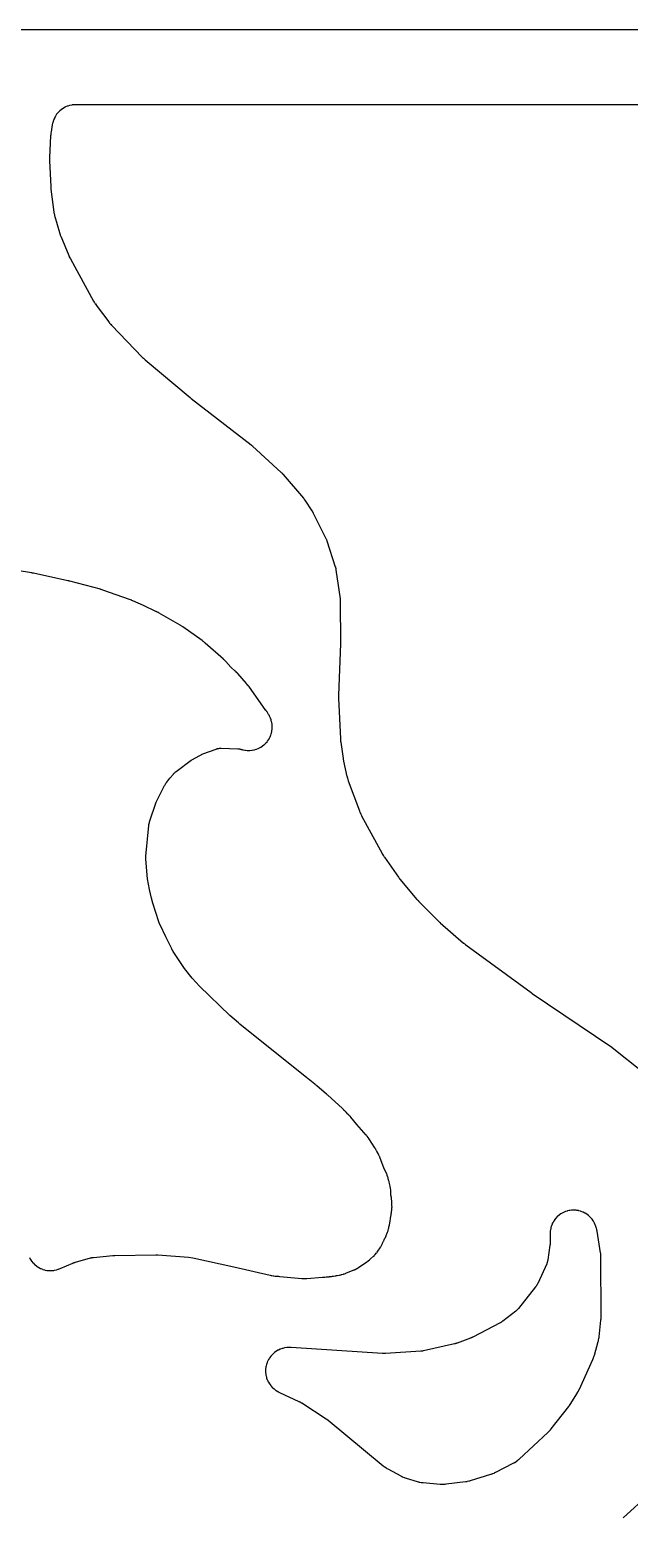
# Model space of a CAD drawing. Header units: millimetres. Extents: x 0 to 300, y 0 to 300.
# Drawn here: x 94.5 to 158.4, y 142 to 300.1 of the extents above; entities that cross this region are included whole.
import ezdxf

# ---------------------------------------------------------------- set-up
doc = ezdxf.new("R2010")
doc.units = ezdxf.units.MM
doc.layers.add('CUT', color=7, linetype='CONTINUOUS')

msp = doc.modelspace()

# ---------------------------------------------------------------- linework, layer by layer
at = {"layer": 'CUT'}
for points in [[(-0.0625, 1.4375), (-0.0625, 298.5625), (-0.0625, 299.4478), (-0.0589, 299.5212), (-0.0503, 299.5794), (-0.036, 299.6365), (-0.0162, 299.6918), (0.009, 299.745), (0.0392, 299.7954), (0.0743, 299.8427), (0.1137, 299.8863), (0.1573, 299.9257), (0.2046, 299.9608), (0.255, 299.991), (0.3082, 300.0162), (0.3635, 300.036), (0.4206, 300.0503), (0.4788, 300.0589), (0.5522, 300.0625), (1.4375, 300.0625), (298.5625, 300.0625)], [(172.649, 292.0625), (99.4128, 292.0625), (99.3978, 292.0623), (99.3003, 292.0599), (99.2853, 292.0593), (99.2267, 292.0564), (99.1968, 292.0541), (99.0054, 292.0349), (98.946, 292.0259), (98.76, 291.9882), (98.7019, 291.9733), (98.5206, 291.9172), (98.4642, 291.8966), (98.2895, 291.8227), (98.2355, 291.7965), (98.069, 291.7055), (98.0178, 291.6741), (97.8613, 291.5669), (97.8135, 291.5305), (97.6684, 291.4082), (97.6245, 291.3672), (97.4924, 291.231), (97.4528, 291.1859), (97.335, 291.0372), (97.3001, 290.9883), (97.1977, 290.8286), (97.1679, 290.7765), (97.082, 290.6073), (97.0575, 290.5525), (96.989, 290.3756), (96.9701, 290.3186), (96.9188, 290.1331), (96.9115, 290.104), (96.8988, 290.0468), (96.8957, 290.0321), (96.8768, 289.9364), (96.8741, 289.9216), (96.7467, 289.1776), (96.7439, 289.16), (96.7277, 289.0448), (96.7255, 289.0271), (96.7095, 288.8821), (96.7078, 288.8643), (96.6985, 288.7484), (96.6973, 288.7306), (96.5824, 286.451), (96.5819, 286.4368), (96.5794, 286.3446), (96.5792, 286.3304), (96.5788, 286.2145), (96.579, 286.2003), (96.5809, 286.1081), (96.5813, 286.0939), (96.7027, 283.3542), (96.7034, 283.3418), (96.7087, 283.2613), (96.7096, 283.2489), (96.7183, 283.1479), (96.7195, 283.1355), (96.728, 283.0553), (96.7295, 283.0429), (97.039, 280.6209), (97.0405, 280.61), (97.0517, 280.5337), (97.0534, 280.5223), (97.0617, 280.4725), (97.0662, 280.4485), (97.0971, 280.2999), (97.1023, 280.2771), (97.1122, 280.2376), (97.1149, 280.227), (97.1347, 280.1534), (97.1381, 280.1415), (97.632, 278.4446), (97.6369, 278.4287), (97.6698, 278.3263), (97.6751, 278.3106), (97.72, 278.1832), (97.7257, 278.1677), (97.7642, 278.0672), (97.7703, 278.0518), (98.6271, 275.9894), (98.6336, 275.9744), (98.6772, 275.8771), (98.6841, 275.8623), (98.742, 275.7418), (98.7493, 275.7271), (98.7981, 275.6324), (98.8058, 275.6179), (101.2733, 271.1335), (101.2836, 271.1155), (101.3527, 270.9996), (101.3636, 270.982), (101.4552, 270.8397), (101.4668, 270.8225), (101.5437, 270.7117), (101.5558, 270.6948), (102.8897, 268.9086), (102.9012, 268.8937), (102.9774, 268.798), (102.9894, 268.7835), (103.0888, 268.6665), (103.1012, 268.6524), (103.1832, 268.5617), (103.1961, 268.5479), (106.4963, 265.1233), (106.5075, 265.112), (106.5807, 265.04), (106.5921, 265.029), (106.6863, 264.941), (106.698, 264.9304), (106.7749, 264.8622), (106.7869, 264.8519), (111.5633, 260.841), (111.5676, 260.8375), (111.5976, 260.8128), (111.6022, 260.809), (111.6399, 260.7786), (111.6444, 260.7749), (111.6744, 260.7512), (111.6793, 260.7474), (118.0611, 255.8047), (118.0683, 255.799), (118.0851, 255.7857), (118.0923, 255.78), (118.101, 255.7729), (118.1081, 255.7671), (118.1246, 255.7535), (118.1317, 255.7476), (118.1398, 255.7408), (118.1468, 255.7349), (118.163, 255.7209), (118.17, 255.7149), (118.1784, 255.7075), (118.1853, 255.7014), (118.2012, 255.6871), (118.208, 255.6809), (121.2838, 252.8691), (121.2944, 252.8593), (121.3187, 252.8363), (121.3291, 252.8264), (121.3416, 252.8141), (121.3518, 252.804), (121.3754, 252.7803), (121.3855, 252.77), (121.3969, 252.7581), (121.4068, 252.7477), (121.4296, 252.7232), (121.4393, 252.7126), (121.4511, 252.6997), (121.4606, 252.6889), (121.4826, 252.6637), (121.492, 252.6528), (123.6472, 250.1075), (123.6555, 250.0975), (123.6748, 250.074), (123.683, 250.0639), (123.6929, 250.0515), (123.7009, 250.0413), (123.7195, 250.0173), (123.7274, 250.007), (123.7364, 249.995), (123.7441, 249.9846), (123.762, 249.9601), (123.7696, 249.9495), (123.7788, 249.9366), (123.7862, 249.9259), (123.8034, 249.9009), (123.8107, 249.8901), (124.5545, 248.7719), (124.5621, 248.7603), (124.5796, 248.733), (124.587, 248.7213), (124.596, 248.7069), (124.6032, 248.6951), (124.6199, 248.6673), (124.6269, 248.6554), (124.6349, 248.6416), (124.6418, 248.6295), (124.6576, 248.6013), (124.6643, 248.5891), (124.6723, 248.5742), (124.6788, 248.5619), (124.6937, 248.5332), (124.7, 248.5208), (126.0412, 245.8384), (126.0442, 245.8323), (126.0513, 245.8179), (126.0526, 245.8152), (126.0657, 245.787), (126.091, 245.7301), (126.0994, 245.7105), (126.1101, 245.6828), (126.1372, 245.6088), (126.1482, 245.5769), (127.0482, 242.8001), (127.0512, 242.7906), (127.0558, 242.7758), (127.063, 242.7514), (127.0722, 242.7189), (127.0798, 242.6897), (127.0856, 242.6664), (127.0887, 242.653), (127.0899, 242.6481), (127.096, 242.619), (127.1087, 242.5542), (127.1154, 242.5152), (127.1173, 242.5019), (127.1188, 242.4921), (127.5488, 239.3802), (127.5507, 239.3656), (127.5549, 239.3315), (127.5565, 239.3168), (127.5584, 239.2989), (127.5598, 239.2843), (127.5628, 239.25), (127.564, 239.2353), (127.5652, 239.2185), (127.5662, 239.2038), (127.5681, 239.1694), (127.5688, 239.1547), (127.5695, 239.1368), (127.5699, 239.122), (127.5707, 239.0877), (127.5709, 239.0729), (127.5987, 234.6868), (127.5988, 234.6728), (127.5987, 234.6582), (127.5987, 234.6533), (127.5986, 234.6414), (127.5985, 234.6363), (127.5985, 234.6304), (127.5984, 234.6253), (127.5981, 234.6134), (127.598, 234.6089), (127.5978, 234.5993), (127.5973, 234.5855), (127.5971, 234.5795), (127.3844, 229.1341), (127.384, 229.1212), (127.3825, 229.0378), (127.3824, 229.0249), (127.3828, 228.92), (127.383, 228.9072), (127.3851, 228.8237), (127.3856, 228.8109), (127.5882, 224.4664), (127.589, 224.4517), (127.5959, 224.3558), (127.5971, 224.3411), (127.6086, 224.221), (127.6102, 224.2063), (127.6218, 224.1109), (127.6238, 224.0963), (127.8762, 222.3697), (127.8778, 222.3594), (127.8895, 222.2881), (127.8914, 222.2771), (127.9076, 222.1884), (127.9097, 222.1777), (127.9238, 222.1078), (127.9262, 222.0964), (128.2885, 220.4665), (128.2932, 220.447), (128.3257, 220.3209), (128.331, 220.3016), (128.377, 220.1448), (128.383, 220.1257), (128.4238, 220.002), (128.4304, 219.9831), (129.6095, 216.7771), (129.6175, 216.7565), (129.6719, 216.6239), (129.6806, 216.6037), (129.7549, 216.44), (129.7644, 216.42), (129.8283, 216.2918), (129.8385, 216.2722), (132.0461, 212.2262), (132.0546, 212.2112), (132.1107, 212.115), (132.1195, 212.1003), (132.1934, 211.9816), (132.2027, 211.9671), (132.2642, 211.8742), (132.2739, 211.8601), (133.7786, 209.7244), (133.7859, 209.7144), (133.8335, 209.6496), (133.8409, 209.6398), (133.9024, 209.5597), (133.91, 209.55), (133.9603, 209.4873), (133.9681, 209.4777), (135.7179, 207.3843), (135.7266, 207.3741), (135.784, 207.3085), (135.7929, 207.2985), (135.8669, 207.2177), (135.876, 207.2079), (135.9363, 207.1449), (135.9457, 207.1353), (138.0368, 205.0453), (138.0439, 205.0384), (138.0931, 204.9907), (138.1008, 204.9835), (138.1632, 204.9251), (138.1709, 204.9181), (138.221, 204.8729), (138.2293, 204.8656), (140.7245, 202.6975), (140.734, 202.6894), (140.7961, 202.6377), (140.8058, 202.6298), (140.8851, 202.5664), (140.8949, 202.5588), (140.9591, 202.5097), (140.9691, 202.5022), (147.9178, 197.41), (147.918, 197.4099), (147.9225, 197.4066), (147.9536, 197.3843), (147.9584, 197.3808), (147.9975, 197.3533), (148.0023, 197.35), (148.0334, 197.3286), (148.0385, 197.3251), (156.4307, 191.6648), (156.4381, 191.6597), (156.4555, 191.6477), (156.4629, 191.6426), (156.4719, 191.6362), (156.4793, 191.631), (156.4964, 191.6187), (156.5037, 191.6133), (156.5065, 191.6113), (156.5154, 191.6046), (156.5227, 191.5991), (156.5314, 191.5924), (156.5386, 191.5868), (156.5553, 191.5738), (156.5624, 191.5682), (159.8813, 188.9177)], [(94.4363, 169.1625), (94.5256, 168.9988), (94.5563, 168.9485), (94.6613, 168.7943), (94.6969, 168.7473), (94.8164, 168.6042), (94.8565, 168.5608), (94.9895, 168.4301), (95.0336, 168.3909), (95.1788, 168.274), (95.2265, 168.2393), (95.3826, 168.1371), (95.4335, 168.1073), (95.5988, 168.021), (95.6523, 167.9963), (95.8253, 167.9266), (95.8811, 167.9073), (96.0601, 167.8549), (96.1174, 167.8412), (96.3007, 167.8066), (96.3591, 167.7986), (96.5449, 167.7822), (96.6039, 167.7799), (96.7903, 167.7819), (96.8492, 167.7854), (97.0346, 167.8057), (97.0929, 167.815), (97.2754, 167.8534), (97.3324, 167.8683), (97.5127, 167.9252), (97.5406, 167.9348), (97.5947, 167.9548), (97.6084, 167.9601), (97.6975, 167.9956), (97.7111, 168.0012), (99.0624, 168.5789), (99.0759, 168.5845), (99.1073, 168.5973), (99.1209, 168.6027), (99.1374, 168.6092), (99.151, 168.6144), (99.1829, 168.6262), (99.1966, 168.6312), (99.2124, 168.6367), (99.2262, 168.6415), (99.2584, 168.6523), (99.2722, 168.6568), (99.2892, 168.6621), (99.3031, 168.6664), (99.3357, 168.6762), (99.3497, 168.6802), (100.9536, 169.1318), (100.9633, 169.1345), (100.9784, 169.1386), (101.0033, 169.1449), (101.0369, 169.1529), (101.0669, 169.1596), (101.0907, 169.1644), (101.1044, 169.1671), (101.1095, 169.168), (101.1392, 169.1731), (101.2055, 169.1832), (101.2453, 169.1884), (101.2588, 169.1898), (101.2688, 169.1909), (103.328, 169.3887), (103.3374, 169.3896), (103.3593, 169.3915), (103.3687, 169.3922), (103.3802, 169.3931), (103.3896, 169.3937), (103.4115, 169.3951), (103.4209, 169.3957), (103.4318, 169.3963), (103.4412, 169.3967), (103.4632, 169.3977), (103.4726, 169.3981), (103.4841, 169.3984), (103.4935, 169.3987), (103.5155, 169.3992), (103.5249, 169.3994), (107.9295, 169.4524), (107.9394, 169.4525), (107.9624, 169.4525), (107.9723, 169.4525), (107.9843, 169.4524), (107.9942, 169.4522), (108.0172, 169.4517), (108.0271, 169.4515), (108.0384, 169.4511), (108.0483, 169.4507), (108.0713, 169.4498), (108.0811, 169.4493), (108.0931, 169.4486), (108.103, 169.4481), (108.126, 169.4466), (108.1358, 169.4459), (111.3898, 169.1993), (111.8535, 169.1396), (116.2184, 168.1909), (120.104, 167.2925), (120.1161, 167.2899), (120.1947, 167.2734), (120.2068, 167.271), (120.2543, 167.262), (120.2786, 167.258), (120.4375, 167.2348), (120.4621, 167.2317), (120.5074, 167.227), (120.6493, 167.2053), (120.6712, 167.2024), (120.7094, 167.198), (120.7198, 167.1969), (120.7914, 167.1899), (120.8031, 167.1889), (120.9568, 167.1769), (120.9742, 167.1746), (121.099, 167.1598), (121.1183, 167.1579), (123.4926, 166.9554), (123.5048, 166.9545), (123.5842, 166.9493), (123.5964, 166.9487), (123.6441, 166.9465), (123.6686, 166.946), (123.8276, 166.9454), (123.852, 166.9458), (123.8998, 166.9476), (123.912, 166.9482), (123.9914, 166.9528), (124.0036, 166.9536), (125.6787, 167.0846), (125.9217, 167.0908), (125.9416, 167.0917), (126.071, 167.0993), (126.0909, 167.1008), (126.2527, 167.1158), (126.2726, 167.118), (126.4011, 167.1342), (126.4209, 167.137), (126.4896, 167.148), (126.6317, 167.1591), (126.6473, 167.1605), (126.7485, 167.1711), (126.764, 167.173), (126.8246, 167.1809), (126.8556, 167.1858), (127.0556, 167.2227), (127.0862, 167.2291), (127.1457, 167.2434), (127.1609, 167.2472), (127.2379, 167.2677), (127.482, 167.3068), (127.4986, 167.3097), (127.6061, 167.33), (127.6226, 167.3334), (127.6868, 167.3474), (127.7195, 167.3555), (127.9302, 167.414), (127.9624, 167.4239), (128.0246, 167.445), (128.0404, 167.4506), (128.143, 167.4887), (128.1587, 167.4948), (128.957, 167.8166), (128.9714, 167.8226), (129.0642, 167.8628), (129.0784, 167.8692), (129.1335, 167.8948), (129.1614, 167.9086), (129.3401, 168.0033), (129.3672, 168.0185), (129.4193, 168.0497), (129.4326, 168.0579), (129.5181, 168.112), (129.5311, 168.1205), (130.4165, 168.7143), (130.4264, 168.7211), (130.4906, 168.766), (130.5004, 168.773), (130.5384, 168.8008), (130.5576, 168.8154), (130.6802, 168.9128), (130.6988, 168.9281), (130.7345, 168.9589), (130.7435, 168.9668), (130.8018, 169.0191), (130.8107, 169.0273), (131.1209, 169.317), (131.1331, 169.3288), (131.2113, 169.4061), (131.2232, 169.4182), (131.2689, 169.466), (131.2916, 169.4911), (131.4344, 169.6584), (131.4556, 169.6848), (131.4956, 169.7374), (131.5056, 169.751), (131.5698, 169.8404), (131.5794, 169.8543), (131.8108, 170.1973), (131.8198, 170.211), (131.877, 170.3009), (131.8856, 170.3149), (131.9184, 170.3698), (131.9345, 170.3984), (132.0336, 170.5869), (132.0481, 170.6163), (132.0747, 170.6745), (132.0814, 170.6895), (132.118, 170.7755), (132.1218, 170.7823), (132.1951, 170.9184), (132.2059, 170.9397), (132.2241, 170.9769), (132.2289, 170.987), (132.2617, 171.0574), (132.2668, 171.0688), (132.3352, 171.2244), (132.3417, 171.2367), (132.3684, 171.2889), (132.3814, 171.316), (132.4602, 171.4914), (132.482, 171.5472), (132.4973, 171.593), (132.5537, 171.7213), (132.5586, 171.7327), (132.5891, 171.8063), (132.5937, 171.8177), (132.6112, 171.8624), (132.6197, 171.8855), (132.6711, 172.0343), (132.6852, 172.0814), (132.7242, 172.2339), (132.7298, 172.2578), (132.7397, 172.3048), (132.7422, 172.3168), (132.7572, 172.3952), (132.7593, 172.4073), (132.7638, 172.4334), (132.766, 172.4404), (132.816, 172.6135), (132.829, 172.6681), (132.8626, 172.8452), (132.8672, 172.8729), (132.8749, 172.9272), (132.8767, 172.9412), (132.8874, 173.0319), (132.8889, 173.0459), (132.9148, 173.3218), (132.9257, 173.3854), (132.9585, 173.5306), (132.9611, 173.5429), (132.9775, 173.6234), (132.9799, 173.6358), (132.9888, 173.6844), (132.9928, 173.7094), (133.0151, 173.8698), (133.0199, 173.9201), (133.0214, 173.9487), (133.0483, 174.1066), (133.0505, 174.1206), (133.0638, 174.2119), (133.0657, 174.2259), (133.0724, 174.281), (133.0752, 174.3092), (133.0886, 174.4907), (133.0901, 174.5474), (133.0863, 174.7293), (133.085, 174.7576), (133.0812, 174.8129), (133.0801, 174.8271), (133.0717, 174.919), (133.0702, 174.9331), (133.0653, 174.9754), (133.0659, 174.9982), (133.0667, 175.1697), (133.0645, 175.2232), (133.05, 175.3942), (133.0472, 175.4208), (133.0404, 175.4727), (133.0385, 175.4859), (133.0254, 175.5719), (133.0232, 175.5851), (132.9814, 175.8233), (132.9717, 176.1412), (132.971, 176.1569), (132.9653, 176.2584), (132.9642, 176.2741), (132.9591, 176.335), (132.9557, 176.3661), (132.9284, 176.5676), (132.9234, 176.5985), (132.912, 176.6585), (132.9089, 176.6739), (132.8874, 176.7733), (132.8839, 176.7886), (132.8202, 177.0496), (132.8168, 177.0685), (132.7856, 177.2242), (132.7738, 177.2723), (132.7299, 177.4248), (132.7242, 177.443), (132.6919, 177.5757), (132.6887, 177.5879), (132.6675, 177.6675), (132.6641, 177.6797), (132.6504, 177.7273), (132.6428, 177.7515), (132.5904, 177.9076), (132.5819, 177.9315), (132.5641, 177.9777), (132.5595, 177.9895), (132.5284, 178.0658), (132.5235, 178.0774), (132.2312, 178.7532), (131.8459, 179.7673), (131.841, 179.7796), (131.8089, 179.8588), (131.8039, 179.8709), (131.7835, 179.9181), (131.7726, 179.942), (131.6982, 180.0958), (131.6862, 180.1192), (131.6618, 180.1644), (131.6554, 180.1759), (131.6132, 180.2502), (131.6066, 180.2616), (131.5019, 180.4369), (131.4853, 180.4731), (131.4801, 180.4843), (131.4589, 180.5281), (131.4476, 180.5503), (131.3714, 180.6929), (131.3592, 180.7146), (131.35, 180.7302), (131.3389, 180.7498), (131.3142, 180.7916), (131.3078, 180.8022), (131.2653, 180.8708), (131.2586, 180.8813), (130.6332, 181.8454), (130.6273, 181.8543), (130.5856, 181.9161), (130.5793, 181.9252), (130.5513, 181.9652), (130.5374, 181.9842), (130.4484, 182.101), (130.4343, 182.1188), (130.4196, 182.1366), (130.4088, 182.1498), (130.4019, 182.158), (130.3539, 182.2144), (130.346, 182.2235), (129.3259, 183.3724), (128.7162, 184.1242), (128.7093, 184.1325), (128.6611, 184.1898), (128.6538, 184.1983), (128.6215, 184.2353), (128.6056, 184.2528), (128.5042, 184.3601), (128.4882, 184.3763), (128.46, 184.404), (128.4523, 184.4114), (128.3985, 184.4623), (128.3896, 184.4705), (128.1896, 184.6523), (128.0534, 184.8056), (128.0425, 184.8176), (127.9705, 184.8944), (127.9593, 184.9061), (127.8663, 185), (127.8548, 185.0114), (127.7787, 185.0842), (127.7669, 185.0952), (126.2401, 186.4802), (126.234, 186.4856), (126.1916, 186.523), (126.1851, 186.5287), (126.1316, 186.5746), (126.1251, 186.5801), (126.0823, 186.6157), (126.0752, 186.6215), (125.5971, 187.0075), (125.0783, 187.4789), (125.0704, 187.4859), (125.0154, 187.5341), (125.0069, 187.5415), (124.9372, 187.6003), (124.9287, 187.6074), (124.8727, 187.6528), (124.8635, 187.6602), (124.1404, 188.2248), (124.1103, 188.2509), (124.1063, 188.2543), (124.0786, 188.2778), (124.0743, 188.2814), (124.0394, 188.3105), (124.0352, 188.314), (124.0075, 188.3367), (124.0029, 188.3404), (116.8699, 194.0572), (116.8057, 194.1129), (116.7142, 194.1923), (115.8005, 194.9854), (112.5816, 198.0948), (111.7975, 198.9514), (110.9516, 200.0014), (109.7568, 201.8106), (109.7487, 201.823), (109.7301, 201.8523), (109.7222, 201.8649), (109.7129, 201.8801), (109.7053, 201.8927), (109.6877, 201.9223), (109.6803, 201.935), (109.6719, 201.9498), (109.6647, 201.9627), (109.6482, 201.9929), (109.6412, 202.0059), (109.6328, 202.0219), (109.626, 202.035), (109.6104, 202.0657), (109.6039, 202.079), (108.9824, 203.3582), (108.3578, 204.6474), (108.3513, 204.6612), (108.3363, 204.6934), (108.33, 204.7073), (108.3225, 204.7242), (108.3165, 204.7382), (108.3026, 204.7709), (108.2968, 204.785), (108.2903, 204.8012), (108.2847, 204.8154), (108.2719, 204.8485), (108.2666, 204.8628), (108.2602, 204.8802), (108.2551, 204.8946), (108.2435, 204.9282), (108.2387, 204.9426), (107.5779, 206.965), (107.4559, 207.4733), (107.2349, 208.3944), (107.0406, 209.5322), (106.8488, 211.6526), (106.8479, 211.6629), (106.8467, 211.679), (106.845, 211.7056), (106.8432, 211.7414), (106.8422, 211.7731), (106.8419, 211.7983), (106.8418, 211.8127), (106.8418, 211.8181), (106.8424, 211.8493), (106.8432, 211.8705), (106.8438, 211.8806), (106.8448, 211.8958), (106.8476, 211.9315), (106.8489, 211.9467), (107.1581, 215.2281), (107.1596, 215.2417), (107.1669, 215.294), (107.1817, 215.3808), (107.189, 215.419), (107.1981, 215.4569), (107.2204, 215.5421), (107.2353, 215.5927), (107.2408, 215.6097), (107.2449, 215.6222), (107.965, 217.7274), (108.8535, 219.5038), (108.8592, 219.515), (108.867, 219.5301), (108.8915, 219.5743), (108.9343, 219.6467), (108.9538, 219.6783), (108.9747, 219.709), (109.0235, 219.7776), (109.0538, 219.8178), (109.0645, 219.8311), (109.0724, 219.8409), (109.4151, 220.2578), (109.7804, 220.6988), (109.789, 220.7091), (109.8007, 220.7228), (109.8366, 220.7624), (109.8984, 220.8266), (109.9263, 220.8544), (109.9554, 220.8809), (110.0227, 220.9393), (110.0641, 220.9732), (110.0783, 220.9842), (110.089, 220.9923), (111.6778, 222.1785), (111.6959, 222.1886), (111.7534, 222.2203), (111.8156, 222.2547), (112.9328, 222.8723), (114.3572, 223.3824), (114.3675, 223.386), (114.3837, 223.3916), (114.4105, 223.4004), (114.4466, 223.4115), (114.4788, 223.4209), (114.4834, 223.4221), (114.5409, 223.4356), (114.6175, 223.4509), (114.685, 223.4584), (114.7613, 223.4635), (114.8152, 223.4649), (114.86, 223.4649), (114.8746, 223.4645), (114.8856, 223.4642), (116.6589, 223.3984), (116.6687, 223.398), (116.6839, 223.3972), (116.7091, 223.3957), (116.7428, 223.3931), (116.7726, 223.3903), (116.7769, 223.3899), (116.8291, 223.3826), (116.9089, 223.369), (116.9655, 223.3576), (116.9956, 223.3505), (117.0131, 223.3461), (117.1011, 223.3235), (117.1307, 223.3166), (117.1947, 223.3035), (117.1965, 223.3031), (117.2248, 223.2965), (117.407, 223.2589), (117.4643, 223.2499), (117.6467, 223.2303), (117.7047, 223.2268), (117.8882, 223.225), (117.9462, 223.2272), (118.129, 223.243), (118.1865, 223.2508), (118.3669, 223.2842), (118.4234, 223.2975), (118.5998, 223.3483), (118.6547, 223.367), (118.8253, 223.4345), (118.8782, 223.4584), (119.0415, 223.5421), (119.0918, 223.571), (119.2463, 223.6701), (119.2936, 223.7037), (119.4377, 223.8173), (119.4815, 223.8553), (119.614, 223.9823), (119.654, 224.0244), (119.7736, 224.1635), (119.8093, 224.2093), (119.9149, 224.3593), (119.946, 224.4083), (120.0366, 224.5679), (120.0628, 224.6197), (120.1376, 224.7872), (120.1587, 224.8413), (120.217, 225.0153), (120.2327, 225.0712), (120.2739, 225.25), (120.2842, 225.3071), (120.3079, 225.4891), (120.3126, 225.5469), (120.3186, 225.7303), (120.3177, 225.7883), (120.306, 225.9715), (120.2995, 226.0291), (120.2701, 226.2103), (120.2581, 226.267), (120.2114, 226.4445), (120.1939, 226.4998), (120.1302, 226.6719), (120.1075, 226.7253), (120.0264, 226.8928), (120.0131, 226.9186), (119.986, 226.9683), (119.9789, 226.981), (119.9317, 227.0627), (119.9243, 227.0752), (119.8115, 227.26), (119.8059, 227.269), (119.7666, 227.331), (119.7604, 227.3405), (119.7099, 227.4169), (119.7037, 227.4261), (119.6627, 227.4858), (119.6558, 227.4955), (117.8096, 230.0677), (117.8009, 230.0794), (117.7438, 230.155), (117.7349, 230.1665), (117.6609, 230.2597), (117.6517, 230.271), (117.591, 230.3438), (117.5815, 230.3549), (116.6524, 231.4146), (116.6421, 231.4261), (116.574, 231.4998), (116.5634, 231.511), (116.4756, 231.6013), (116.4647, 231.6122), (116.393, 231.6823), (116.3818, 231.693), (115.9195, 232.122), (115.3795, 232.6986), (115.3698, 232.7086), (115.3066, 232.7731), (115.2967, 232.7829), (115.2154, 232.8621), (115.2053, 232.8717), (115.1391, 232.9332), (115.1288, 232.9425), (113.1874, 234.6638), (113.1753, 234.6742), (113.0956, 234.7412), (113.0832, 234.7513), (112.981, 234.8327), (112.9683, 234.8425), (112.8852, 234.905), (112.8723, 234.9145), (112.8367, 234.9398), (110.7927, 236.3948), (110.792, 236.3953), (110.791, 236.396), (110.7796, 236.4039), (110.7049, 236.4545), (110.6933, 236.4622), (110.5981, 236.5235), (110.5864, 236.5309), (110.5094, 236.578), (110.4975, 236.5851), (108.2832, 237.8708), (108.2705, 237.878), (108.1872, 237.9237), (108.1743, 237.9305), (108.0684, 237.9853), (108.0617, 237.9887), (108.0361, 238.0019), (108.023, 238.0085), (107.9372, 238.0501), (107.9239, 238.0564), (106.5837, 238.6671), (105.4489, 239.1857), (105.4364, 239.1913), (105.3549, 239.2263), (105.3423, 239.2316), (105.3197, 239.2407), (105.311, 239.2443), (105.2083, 239.2856), (105.1956, 239.2905), (105.1131, 239.3216), (105.1003, 239.3262), (102.2703, 240.3182), (102.2602, 240.3216), (102.1898, 240.3449), (102.1789, 240.3484), (102.0907, 240.3757), (102.08, 240.3789), (102.0098, 240.3992), (101.9983, 240.4024), (98.7452, 241.2738), (98.7382, 241.2757), (98.6901, 241.2879), (98.6827, 241.2898), (98.6224, 241.3043), (98.6204, 241.3048), (98.6043, 241.3087), (98.597, 241.3104), (98.5493, 241.3213), (98.5414, 241.323), (94.8624, 242.111), (94.8554, 242.1124), (94.8064, 242.1223), (94.7988, 242.1238), (94.7376, 242.1353), (94.7301, 242.1367), (94.6816, 242.1452), (94.6737, 242.1465), (84.566, 243.7785)], [(160.5547, 143.9958), (157.7235, 141.4417)]]:
    msp.add_lwpolyline(points, dxfattribs=at)
msp.add_lwpolyline([(119.6533, 156.6269), (119.6649, 156.5687), (119.7105, 156.3866), (119.7277, 156.3299), (119.7911, 156.1532), (119.8138, 156.0984), (119.8943, 155.9289), (119.9224, 155.8766), (120.0192, 155.7159), (120.0523, 155.6666), (120.1646, 155.5163), (120.2024, 155.4705), (120.329, 155.332), (120.3711, 155.2902), (120.5107, 155.1648), (120.5568, 155.1274), (120.7081, 155.0164), (120.7577, 154.9837), (120.9214, 154.887), (120.9474, 154.8725), (120.9987, 154.8455), (121.0119, 154.8388), (121.0983, 154.796), (121.1117, 154.7896), (123.1741, 153.8318), (123.1884, 153.8251), (123.2214, 153.809), (123.2355, 153.802), (123.2526, 153.7933), (123.2666, 153.786), (123.2991, 153.7688), (123.3129, 153.7613), (123.3287, 153.7526), (123.3424, 153.7449), (123.3743, 153.7266), (123.3879, 153.7186), (123.4043, 153.7087), (123.4178, 153.7005), (123.449, 153.6811), (123.4623, 153.6726), (126.0589, 151.9908), (126.0698, 151.9836), (126.0952, 151.9667), (126.106, 151.9594), (126.1192, 151.9503), (126.1299, 151.9428), (126.1547, 151.9251), (126.1653, 151.9175), (126.1774, 151.9086), (126.1879, 151.9008), (126.2123, 151.8824), (126.2226, 151.8744), (126.2352, 151.8646), (126.2455, 151.8565), (126.2692, 151.8374), (126.2794, 151.8291), (132.1425, 146.9807), (132.1538, 146.9716), (132.228, 146.9131), (132.2396, 146.9043), (132.285, 146.8703), (132.3087, 146.8534), (132.4652, 146.7478), (132.4896, 146.7321), (132.5382, 146.7026), (132.5507, 146.6952), (132.6326, 146.6482), (132.6453, 146.6411), (134.0165, 145.897), (134.0301, 145.8899), (134.1194, 145.8444), (134.1332, 145.8375), (134.1875, 145.8116), (134.2156, 145.799), (134.4005, 145.7221), (134.4293, 145.711), (134.4859, 145.6907), (134.5005, 145.6857), (134.5957, 145.6545), (134.6104, 145.6499), (135.7753, 145.3002), (135.7901, 145.2959), (135.887, 145.2696), (135.902, 145.2657), (135.9605, 145.2514), (135.9907, 145.2448), (136.1878, 145.2072), (136.2183, 145.2021), (136.2781, 145.1939), (136.2934, 145.192), (136.3932, 145.1808), (136.4085, 145.1793), (138.2237, 145.0235), (138.2393, 145.0224), (138.3409, 145.0163), (138.3565, 145.0156), (138.4176, 145.0135), (138.4489, 145.0133), (138.6522, 145.0171), (138.6835, 145.0185), (138.7444, 145.0229), (138.76, 145.0242), (138.8612, 145.034), (138.8768, 145.0357), (140.9316, 145.29), (140.9447, 145.2917), (141.0303, 145.3043), (141.0434, 145.3063), (141.0947, 145.315), (141.1208, 145.32), (141.2898, 145.3564), (141.3157, 145.3625), (141.366, 145.3757), (141.3788, 145.3792), (141.462, 145.403), (141.4747, 145.4068), (143.6382, 146.0772), (143.6508, 146.0813), (143.7328, 146.1087), (143.7454, 146.113), (143.7943, 146.1306), (143.8191, 146.1401), (143.979, 146.2057), (144.0034, 146.2163), (144.0505, 146.2382), (144.0625, 146.2439), (144.1402, 146.2819), (144.152, 146.2879), (146.0046, 147.2473), (146.0164, 147.2536), (146.093, 147.2954), (146.1047, 147.302), (146.1501, 147.3281), (146.1731, 147.342), (146.3181, 147.4345), (146.3621, 147.4653), (146.4983, 147.5704), (146.5192, 147.5872), (146.5593, 147.6211), (146.5694, 147.6299), (146.6348, 147.6876), (146.6447, 147.6966), (149.7137, 150.5344), (149.7225, 150.5426), (149.7789, 150.5969), (149.7875, 150.6054), (149.8207, 150.6387), (149.8374, 150.6561), (149.9434, 150.7712), (149.9594, 150.7893), (149.9899, 150.8251), (149.9976, 150.8344), (150.047, 150.8951), (150.0546, 150.9045), (151.9321, 153.3041), (151.9414, 153.3164), (152.0012, 153.3969), (152.0102, 153.4094), (152.0825, 153.5124), (152.0912, 153.5251), (152.1468, 153.6086), (152.1551, 153.6216), (152.7938, 154.6378), (152.8042, 154.655), (152.8698, 154.7676), (152.8796, 154.7851), (152.9571, 154.929), (152.9664, 154.9468), (153.0243, 155.0635), (153.0329, 155.0817), (154.5045, 158.3128), (154.509, 158.3228), (154.5395, 158.3933), (154.544, 158.4039), (154.5632, 158.4505), (154.5719, 158.4732), (154.6238, 158.6154), (154.6313, 158.6375), (154.6437, 158.6761), (154.647, 158.6866), (154.6689, 158.7594), (154.6723, 158.7712), (155.077, 160.2243), (155.0801, 160.236), (155.0996, 160.312), (155.1025, 160.3237), (155.1133, 160.3697), (155.1184, 160.3934), (155.1482, 160.5475), (155.1523, 160.5713), (155.1594, 160.618), (155.1611, 160.63), (155.1713, 160.7078), (155.1728, 160.7198), (155.3701, 162.4997), (155.3718, 162.5167), (155.3809, 162.6278), (155.382, 162.6449), (155.3895, 162.7845), (155.3901, 162.8017), (155.3929, 162.9131), (155.3931, 162.9302), (155.3688, 169.1924), (155.3686, 169.2036), (155.3668, 169.282), (155.3665, 169.2937), (155.3643, 169.345), (155.3627, 169.3697), (155.3499, 169.5236), (155.3474, 169.5473), (155.3424, 169.5883), (155.3409, 169.5994), (155.3299, 169.6762), (155.328, 169.6886), (154.9504, 171.988), (154.9483, 172.0001), (154.9339, 172.0782), (154.9315, 172.0902), (154.9218, 172.137), (154.9164, 172.1609), (154.8779, 172.3151), (154.8715, 172.3387), (154.8581, 172.3846), (154.8545, 172.3963), (154.8325, 172.4661), (154.8239, 172.4916), (154.7931, 172.5759), (154.7879, 172.5895), (154.767, 172.6427), (154.7556, 172.6696), (154.6786, 172.8405), (154.652, 172.8926), (154.56, 173.0529), (154.5285, 173.1022), (154.4213, 173.2528), (154.3851, 173.2987), (154.2638, 173.4382), (154.2233, 173.4804), (154.089, 173.6074), (154.0446, 173.6454), (153.8986, 173.7588), (153.8507, 173.7923), (153.6943, 173.8909), (153.6434, 173.9196), (153.4782, 174.0025), (153.4247, 174.0262), (153.2522, 174.0926), (153.1966, 174.1109), (153.0185, 174.1602), (152.9614, 174.173), (152.7793, 174.2048), (152.7213, 174.212), (152.537, 174.2258), (152.4785, 174.2273), (152.2937, 174.2232), (152.2354, 174.219), (152.0518, 174.1969), (151.9942, 174.1871), (151.8137, 174.1472), (151.7573, 174.1318), (151.5815, 174.0745), (151.5269, 174.0537), (151.3575, 173.9796), (151.3052, 173.9536), (151.1438, 173.8634), (151.0942, 173.8324), (150.9424, 173.7269), (150.8961, 173.6912), (150.7553, 173.5714), (150.7127, 173.5314), (150.5842, 173.3985), (150.5457, 173.3545), (150.4308, 173.2097), (150.3967, 173.1622), (150.2964, 173.0069), (150.2671, 172.9563), (150.1824, 172.792), (150.1582, 172.7387), (150.0899, 172.567), (150.071, 172.5116), (150.0197, 172.334), (150.0063, 172.2771), (149.9726, 172.0954), (149.9647, 172.0374), (149.9486, 171.8507), (149.9468, 171.8215), (149.9447, 171.7644), (149.9443, 171.7498), (149.9431, 171.6548), (149.9431, 171.6402), (149.953, 170.7848), (149.9531, 170.7777), (149.9531, 170.761), (149.9531, 170.758), (149.9526, 170.7257), (149.9503, 170.661), (149.9491, 170.6388), (149.9465, 170.6081), (149.9379, 170.5268), (149.9335, 170.4921), (149.7079, 168.9405), (149.7063, 168.9299), (149.7037, 168.9133), (149.699, 168.8863), (149.6923, 168.8509), (149.6858, 168.8193), (149.6848, 168.8148), (149.6704, 168.7596), (149.6485, 168.6851), (149.6248, 168.6152), (149.6061, 168.5667), (149.5896, 168.5268), (149.5839, 168.5139), (149.5796, 168.5042), (148.626, 166.4127), (148.6202, 166.4003), (148.6123, 166.3835), (148.5873, 166.3347), (148.5431, 166.2546), (148.5227, 166.2196), (148.5008, 166.1857), (148.4495, 166.1099), (148.4174, 166.0654), (148.4061, 166.0508), (148.3976, 166.04), (146.5806, 163.7548), (146.5721, 163.7443), (146.5606, 163.7302), (146.5252, 163.6896), (146.4642, 163.6236), (146.4366, 163.5951), (146.4077, 163.5678), (146.341, 163.5076), (146.2999, 163.4727), (146.2857, 163.4614), (146.2751, 163.453), (144.9075, 162.3928), (144.8995, 162.3867), (144.8871, 162.3773), (144.8664, 162.3621), (144.8383, 162.342), (144.813, 162.3246), (144.7927, 162.3112), (144.7811, 162.3036), (144.7767, 162.3008), (144.7511, 162.285), (144.6935, 162.2507), (144.6586, 162.231), (144.6466, 162.2246), (144.6377, 162.2199), (141.717, 160.696), (141.7046, 160.6896), (141.6755, 160.675), (141.663, 160.6688), (141.6477, 160.6614), (141.6351, 160.6555), (141.6056, 160.6418), (141.5929, 160.636), (141.5782, 160.6295), (141.5654, 160.6239), (141.5355, 160.6111), (141.5226, 160.6058), (141.5069, 160.5993), (141.4939, 160.5941), (141.4636, 160.5823), (141.4506, 160.5773), (140.0452, 160.0533), (140.0308, 160.0481), (139.9972, 160.0362), (139.9828, 160.0312), (139.9651, 160.0253), (139.9506, 160.0206), (139.9166, 160.0099), (139.902, 160.0054), (139.8852, 160.0004), (139.8705, 159.9962), (139.8362, 159.9866), (139.8215, 159.9826), (139.8034, 159.9779), (139.7886, 159.9742), (139.754, 159.9658), (139.7391, 159.9623), (136.4605, 159.2253), (136.4534, 159.2237), (136.4368, 159.2201), (136.4338, 159.2195), (136.4015, 159.2132), (136.3366, 159.2019), (136.3143, 159.1983), (136.2831, 159.1945), (136.2003, 159.186), (136.1647, 159.1831), (132.3798, 158.9473), (132.3655, 158.9465), (132.3323, 158.945), (132.318, 158.9444), (132.3008, 158.9439), (132.2866, 158.9436), (132.2535, 158.9431), (132.2393, 158.943), (132.223, 158.943), (132.2088, 158.9431), (132.1756, 158.9437), (132.1614, 158.944), (132.1441, 158.9446), (132.1299, 158.9452), (132.0968, 158.9468), (132.0826, 158.9476), (122.3308, 159.5744), (122.316, 159.5751), (122.2196, 159.579), (122.2047, 159.5794), (122.1468, 159.5802), (122.1171, 159.5799), (121.927, 159.5733), (121.8678, 159.5683), (121.6819, 159.5433), (121.6235, 159.5325), (121.4409, 159.4892), (121.3839, 159.4727), (121.2065, 159.4116), (121.1514, 159.3895), (120.9809, 159.3112), (120.9282, 159.2837), (120.7663, 159.1889), (120.7166, 159.1565), (120.5649, 159.0461), (120.5186, 159.0089), (120.3785, 158.8841), (120.3362, 158.8425), (120.2091, 158.7045), (120.1711, 158.6589), (120.0582, 158.509), (120.0249, 158.4598), (119.9274, 158.2995), (119.8991, 158.2473), (119.8179, 158.0782), (119.7949, 158.0234), (119.7308, 157.8471), (119.7134, 157.7904), (119.667, 157.6085), (119.6552, 157.5504), (119.6271, 157.3648), (119.6211, 157.3058), (119.6115, 157.1184), (119.6113, 157.059), (119.6202, 156.8716), (119.626, 156.8125)], close=True, dxfattribs=at)

doc.saveas('drawing.dxf')
